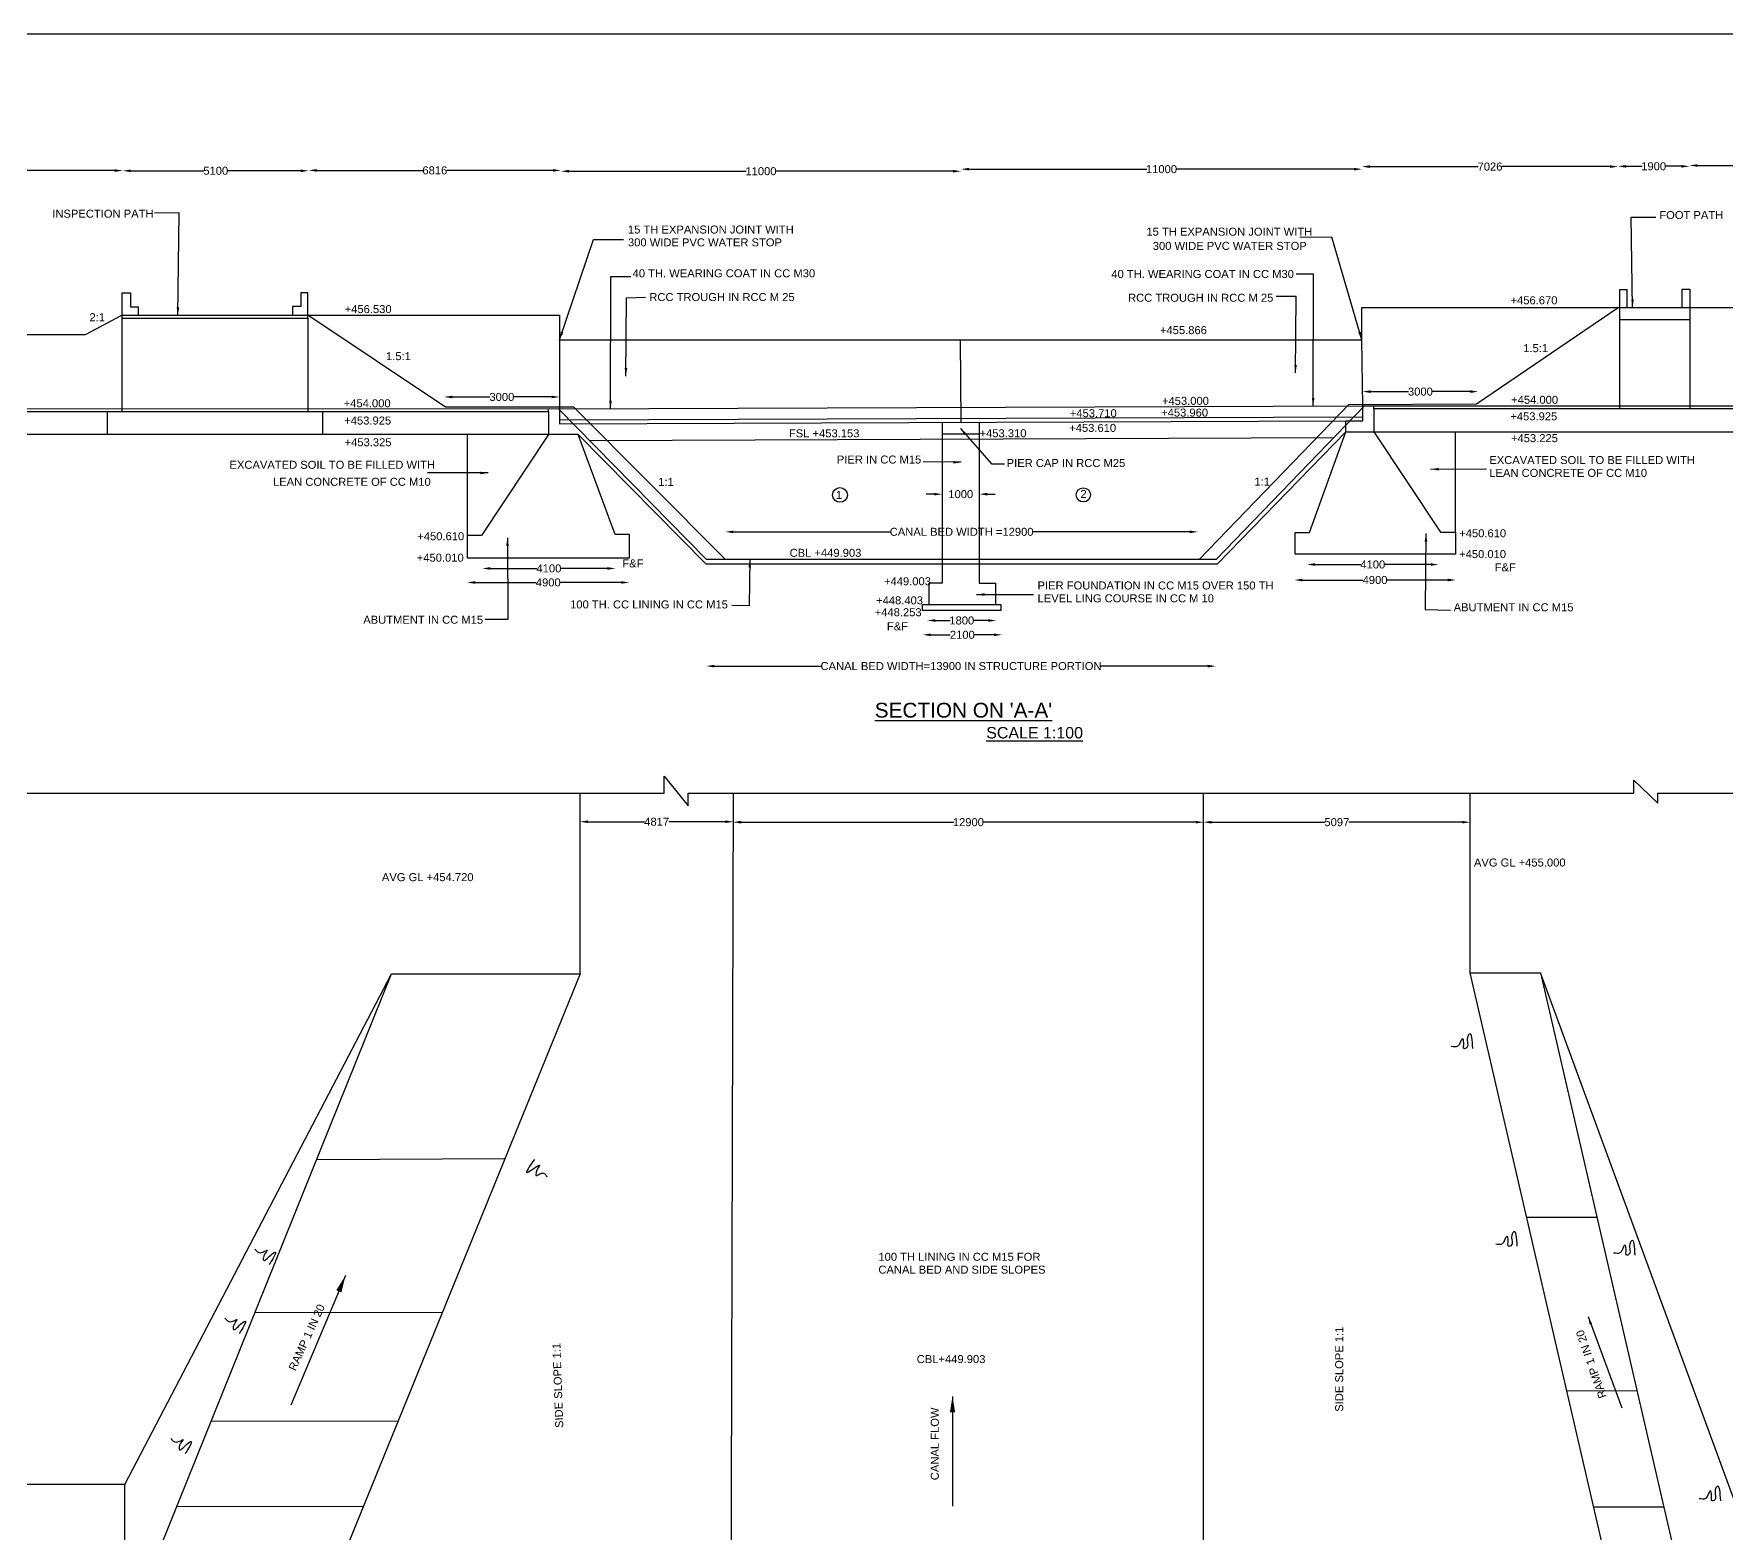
# Model space of a CAD drawing. Header units: millimetres. Extents: x -53213883 to -53195167, y 22134514 to 22146885.
# Drawn here: x -53209069 to -53201666, y 22140327 to 22146885 of the extents above; entities that cross this region are included whole.
import ezdxf

# ---------------------------------------------------------------- set-up
doc = ezdxf.new("R2010")
doc.units = ezdxf.units.MM
doc.header["$MEASUREMENT"] = 0
doc.header["$PDMODE"] = 32
doc.header["$PDSIZE"] = 28
for name, color, linetype in [('DIMENSION', 7, 'Continuous'), ('DRAWING', 2, 'Continuous'), ('TEXT', 7, 'Continuous')]:
    doc.layers.add(name, color=color, linetype=linetype)
doc.styles.get("Standard").update_dxf_attribs({"font": 'arial.ttf', "height": 35})
doc.dimstyles.get("Standard").update_dxf_attribs({"dimtxt": 35, "dimasz": 35, "dimexe": 0.18, "dimexo": 0.0625, "dimgap": 0.09, "dimtad": 0, "dimtoh": 1, "dimdec": 0, "dimzin": 0, "dimdsep": 46, "dimtxsty": 'Standard', "dimcen": 0.09, "dimse1": 1, "dimse2": 1, "dimadec": 0, "dimazin": 0, "dimtfac": 1, "dimtdec": 0, "dimtofl": 0, "dimtmove": 0, "dimatfit": 3, "dimfxl": 1, "dimtolj": 1, "dimtzin": 0, "dimarcsym": 0})

# ---------------------------------------------------------------- blocks, each defined once
blk = doc.blocks.new('*D55')
at = {"layer": 'Defpoints', "color": 0, "transparency": 16777216}
for p in [(-53210370.6, 22146290.6), (-53208679.5, 22146287), (-53208679.5, 22146286.1)]:
    blk.add_point(p, dxfattribs=at)
at = {"layer": 'DIMENSION', "color": 0, "lineweight": -2, "transparency": 16777216}
for p, q in [((-53210335.6, 22146287), (-53209589.3, 22146287)), ((-53208714.5, 22146287), (-53209460.8, 22146287))]:
    blk.add_line(p, q, dxfattribs=at)
at = {"layer": 'DIMENSION', "color": 0, "transparency": 16777216}
for points in [[(-53210335.6, 22146292.9), (-53210335.6, 22146281.2), (-53210370.6, 22146287)], [(-53208714.5, 22146292.9), (-53208714.5, 22146281.2), (-53208679.5, 22146287)]]:
    blk.add_solid(points, dxfattribs=at)
at = {"layer": 'DIMENSION', "color": 0, "transparency": 16777216, "insert": (-53209525.1, 22146287), "char_height": 35, "attachment_point": 5}
blk.add_mtext('\\A1;10800', dxfattribs=at)
blk = doc.blocks.new('*D56')
at = {"layer": 'Defpoints', "color": 0, "transparency": 16777216}
for p in [(-53208679.5, 22146286.1), (-53207866.2, 22146286.2), (-53207866.2, 22146286.2)]:
    blk.add_point(p, dxfattribs=at)
at = {"layer": 'DIMENSION', "color": 0, "lineweight": -2, "transparency": 16777216}
for p, q in [((-53208644.5, 22146286.2), (-53208325.2, 22146286.2)), ((-53207901.2, 22146286.2), (-53208220.6, 22146286.2))]:
    blk.add_line(p, q, dxfattribs=at)
at = {"layer": 'DIMENSION', "color": 0, "transparency": 16777216}
for points in [[(-53208644.5, 22146292), (-53208644.5, 22146280.4), (-53208679.5, 22146286.2)], [(-53207901.2, 22146292), (-53207901.2, 22146280.4), (-53207866.2, 22146286.2)]]:
    blk.add_solid(points, dxfattribs=at)
at = {"layer": 'DIMENSION', "color": 0, "transparency": 16777216, "insert": (-53208272.9, 22146286.2), "char_height": 35, "attachment_point": 5}
blk.add_mtext('\\A1;5100', dxfattribs=at)
blk = doc.blocks.new('*D57')
at = {"layer": 'Defpoints', "color": 0, "transparency": 16777216}
for p in [(-53206762.9, 22146287.9), (-53207866.2, 22146286.2), (-53206762.9, 22146286.1)]:
    blk.add_point(p, dxfattribs=at)
at = {"layer": 'DIMENSION', "color": 0, "lineweight": -2, "transparency": 16777216}
for p, q in [((-53207831.2, 22146287.9), (-53207367, 22146287.9)), ((-53206797.9, 22146287.9), (-53207262.1, 22146287.9))]:
    blk.add_line(p, q, dxfattribs=at)
at = {"layer": 'DIMENSION', "color": 0, "transparency": 16777216}
for points in [[(-53207831.2, 22146293.8), (-53207831.2, 22146282.1), (-53207866.2, 22146287.9)], [(-53206797.9, 22146293.8), (-53206797.9, 22146282.1), (-53206762.9, 22146287.9)]]:
    blk.add_solid(points, dxfattribs=at)
at = {"layer": 'DIMENSION', "color": 0, "transparency": 16777216, "insert": (-53207314.6, 22146287.9), "char_height": 35, "attachment_point": 5}
blk.add_mtext('\\A1;6816', dxfattribs=at)
blk = doc.blocks.new('*D58')
at = {"layer": 'Defpoints', "color": 0, "transparency": 16777216}
for p in [(-53206762.9, 22146286.1), (-53205012.9, 22146284.3), (-53205012.9, 22146284.3)]:
    blk.add_point(p, dxfattribs=at)
at = {"layer": 'DIMENSION', "color": 0, "lineweight": -2, "transparency": 16777216}
for p, q in [((-53206727.9, 22146284.3), (-53205952.2, 22146284.3)), ((-53205047.9, 22146284.3), (-53205823.7, 22146284.3))]:
    blk.add_line(p, q, dxfattribs=at)
at = {"layer": 'DIMENSION', "color": 0, "transparency": 16777216}
for points in [[(-53206727.9, 22146290.1), (-53206727.9, 22146278.5), (-53206762.9, 22146284.3)], [(-53205047.9, 22146290.1), (-53205047.9, 22146278.5), (-53205012.9, 22146284.3)]]:
    blk.add_solid(points, dxfattribs=at)
at = {"layer": 'DIMENSION', "color": 0, "transparency": 16777216, "insert": (-53205887.9, 22146284.3), "char_height": 35, "attachment_point": 5}
blk.add_mtext('\\A1;11000', dxfattribs=at)
blk = doc.blocks.new('*D59')
at = {"layer": 'Defpoints', "color": 0, "transparency": 16777216}
for p in [(-53203258.6, 22146293.3), (-53203258.6, 22146293.3), (-53205012.9, 22146284.3)]:
    blk.add_point(p, dxfattribs=at)
at = {"layer": 'DIMENSION', "color": 0, "lineweight": -2, "transparency": 16777216}
for p, q in [((-53204977.9, 22146293.3), (-53204200, 22146293.3)), ((-53203293.6, 22146293.3), (-53204071.5, 22146293.3))]:
    blk.add_line(p, q, dxfattribs=at)
at = {"layer": 'DIMENSION', "color": 0, "transparency": 16777216}
for points in [[(-53204977.9, 22146299.2), (-53204977.9, 22146287.5), (-53205012.9, 22146293.3)], [(-53203293.6, 22146299.2), (-53203293.6, 22146287.5), (-53203258.6, 22146293.3)]]:
    blk.add_solid(points, dxfattribs=at)
at = {"layer": 'DIMENSION', "color": 0, "transparency": 16777216, "insert": (-53204135.8, 22146293.3), "char_height": 35, "attachment_point": 5}
blk.add_mtext('\\A1;11000', dxfattribs=at)
blk = doc.blocks.new('*D60')
at = {"layer": 'Defpoints', "color": 0, "transparency": 16777216}
for p in [(-53203258.6, 22146293.3), (-53202138.9, 22146304.5), (-53202138.9, 22146295.1)]:
    blk.add_point(p, dxfattribs=at)
at = {"layer": 'DIMENSION', "color": 0, "lineweight": -2, "transparency": 16777216}
for p, q in [((-53203223.6, 22146304.5), (-53202751, 22146304.5)), ((-53202173.9, 22146304.5), (-53202646.6, 22146304.5))]:
    blk.add_line(p, q, dxfattribs=at)
at = {"layer": 'DIMENSION', "color": 0, "transparency": 16777216}
for points in [[(-53203223.6, 22146310.3), (-53203223.6, 22146298.6), (-53203258.6, 22146304.5)], [(-53202173.9, 22146310.3), (-53202173.9, 22146298.6), (-53202138.9, 22146304.5)]]:
    blk.add_solid(points, dxfattribs=at)
at = {"layer": 'DIMENSION', "color": 0, "transparency": 16777216, "insert": (-53202698.8, 22146304.5), "char_height": 35, "attachment_point": 5}
blk.add_mtext('\\A1;7026', dxfattribs=at)
blk = doc.blocks.new('*D61')
at = {"layer": 'Defpoints', "color": 0, "transparency": 16777216}
for p in [(-53202138.9, 22146304.5), (-53201826.5, 22146305.8), (-53201826.5, 22146302.1)]:
    blk.add_point(p, dxfattribs=at)
at = {"layer": 'DIMENSION', "color": 0, "lineweight": -2, "transparency": 16777216}
for p, q in [((-53202103.9, 22146305.8), (-53202033.4, 22146305.8)), ((-53201861.5, 22146305.8), (-53201932.1, 22146305.8))]:
    blk.add_line(p, q, dxfattribs=at)
at = {"layer": 'DIMENSION', "color": 0, "transparency": 16777216}
for points in [[(-53202103.9, 22146311.6), (-53202103.9, 22146299.9), (-53202138.9, 22146305.8)], [(-53201861.5, 22146311.6), (-53201861.5, 22146299.9), (-53201826.5, 22146305.8)]]:
    blk.add_solid(points, dxfattribs=at)
at = {"layer": 'DIMENSION', "color": 0, "transparency": 16777216, "insert": (-53201982.7, 22146305.8), "char_height": 35, "attachment_point": 5}
blk.add_mtext('\\A1;1900', dxfattribs=at)
blk = doc.blocks.new('*D62')
at = {"layer": 'Defpoints', "color": 0, "transparency": 16777216}
for p in [(-53201826.5, 22146305.8), (-53200704.4, 22146309.5), (-53200704.4, 22146303.1)]:
    blk.add_point(p, dxfattribs=at)
at = {"layer": 'DIMENSION', "color": 0, "lineweight": -2, "transparency": 16777216}
for p, q in [((-53201791.5, 22146309.5), (-53201317.6, 22146309.5)), ((-53200739.4, 22146309.5), (-53201213.3, 22146309.5))]:
    blk.add_line(p, q, dxfattribs=at)
at = {"layer": 'DIMENSION', "color": 0, "transparency": 16777216}
for points in [[(-53201791.5, 22146315.3), (-53201791.5, 22146303.6), (-53201826.5, 22146309.5)], [(-53200739.4, 22146315.3), (-53200739.4, 22146303.6), (-53200704.4, 22146309.5)]]:
    blk.add_solid(points, dxfattribs=at)
at = {"layer": 'DIMENSION', "color": 0, "transparency": 16777216, "insert": (-53201265.4, 22146309.5), "char_height": 35, "attachment_point": 5}
blk.add_mtext('\\A1;7200', dxfattribs=at)
blk = doc.blocks.new('*D68')
at = {"layer": 'Defpoints', "color": 0, "transparency": 16777216}
for p in [(-53203554.4, 22144496.2), (-53203554.4, 22144496.2), (-53202848.7, 22144491.5)]:
    blk.add_point(p, dxfattribs=at)
at = {"layer": 'DIMENSION', "color": 0, "lineweight": -2, "transparency": 16777216}
for p, q in [((-53203519.4, 22144496.2), (-53203254.5, 22144496.2)), ((-53202883.7, 22144496.2), (-53203148.5, 22144496.2))]:
    blk.add_line(p, q, dxfattribs=at)
at = {"layer": 'DIMENSION', "color": 0, "transparency": 16777216}
for points in [[(-53203519.4, 22144502), (-53203519.4, 22144490.3), (-53203554.4, 22144496.2)], [(-53202883.7, 22144502), (-53202883.7, 22144490.3), (-53202848.7, 22144496.2)]]:
    blk.add_solid(points, dxfattribs=at)
at = {"layer": 'DIMENSION', "color": 0, "transparency": 16777216, "insert": (-53203201.5, 22144496.2), "char_height": 35, "attachment_point": 5}
blk.add_mtext('\\A1;4900', dxfattribs=at)
blk = doc.blocks.new('*D69')
at = {"layer": 'Defpoints', "color": 0, "transparency": 16777216}
for p in [(-53203499.1, 22144559.3), (-53202923.9, 22144564), (-53202923.9, 22144562.5)]:
    blk.add_point(p, dxfattribs=at)
at = {"layer": 'DIMENSION', "color": 0, "lineweight": -2, "transparency": 16777216}
for p, q in [((-53203464.1, 22144564), (-53203264.4, 22144564)), ((-53202958.9, 22144564), (-53203158.5, 22144564))]:
    blk.add_line(p, q, dxfattribs=at)
at = {"layer": 'DIMENSION', "color": 0, "transparency": 16777216}
for points in [[(-53203464.1, 22144569.9), (-53203464.1, 22144558.2), (-53203499.1, 22144564)], [(-53202958.9, 22144569.9), (-53202958.9, 22144558.2), (-53202923.9, 22144564)]]:
    blk.add_solid(points, dxfattribs=at)
at = {"layer": 'DIMENSION', "color": 0, "transparency": 16777216, "insert": (-53203211.5, 22144564), "char_height": 35, "attachment_point": 5}
blk.add_mtext('\\A1;4100', dxfattribs=at)
blk = doc.blocks.new('*D70')
at = {"layer": 'Defpoints', "color": 0, "transparency": 16777216}
for p in [(-53203256.4, 22145315.7), (-53202750, 22145320.2), (-53202750, 22145320.2)]:
    blk.add_point(p, dxfattribs=at)
at = {"layer": 'DIMENSION', "color": 0, "lineweight": -2, "transparency": 16777216}
for p, q in [((-53203221.4, 22145320.2), (-53203055.5, 22145320.2)), ((-53202785, 22145320.2), (-53202950.9, 22145320.2))]:
    blk.add_line(p, q, dxfattribs=at)
at = {"layer": 'DIMENSION', "color": 0, "transparency": 16777216}
for points in [[(-53203221.4, 22145326.1), (-53203221.4, 22145314.4), (-53203256.4, 22145320.2)], [(-53202785, 22145326.1), (-53202785, 22145314.4), (-53202750, 22145320.2)]]:
    blk.add_solid(points, dxfattribs=at)
at = {"layer": 'DIMENSION', "color": 0, "transparency": 16777216, "insert": (-53203003.2, 22145320.2), "char_height": 35, "attachment_point": 5}
blk.add_mtext('\\A1;3000', dxfattribs=at)
blk = doc.blocks.new('*D71')
at = {"layer": 'Defpoints', "color": 0, "transparency": 16777216}
for p in [(-53205094.9, 22144871.7), (-53205094.9, 22144871.7), (-53204933, 22144871.7)]:
    blk.add_point(p, dxfattribs=at)
at = {"layer": 'DIMENSION', "color": 0, "lineweight": -2, "transparency": 16777216}
for p, q in [((-53205129.9, 22144871.7), (-53205164.9, 22144871.7)), ((-53204898, 22144871.7), (-53204863, 22144871.7))]:
    blk.add_line(p, q, dxfattribs=at)
at = {"layer": 'DIMENSION', "color": 0, "transparency": 16777216}
for points in [[(-53205129.9, 22144877.5), (-53205129.9, 22144865.9), (-53205094.9, 22144871.7)], [(-53204898, 22144877.5), (-53204898, 22144865.9), (-53204933, 22144871.7)]]:
    blk.add_solid(points, dxfattribs=at)
at = {"layer": 'DIMENSION', "color": 0, "transparency": 16777216, "insert": (-53205013.9, 22144871.7), "char_height": 35, "attachment_point": 5}
blk.add_mtext('\\A1;1000', dxfattribs=at)
blk = doc.blocks.new('*D72')
at = {"layer": 'Defpoints', "color": 0, "transparency": 16777216}
for p in [(-53206043.3, 22144702.6), (-53203976.9, 22144706.9), (-53203976.9, 22144706.9)]:
    blk.add_point(p, dxfattribs=at)
at = {"layer": 'DIMENSION', "color": 0, "lineweight": -2, "transparency": 16777216}
for p, q in [((-53206008.3, 22144706.9), (-53205322.4, 22144706.9)), ((-53204011.9, 22144706.9), (-53204697.9, 22144706.9))]:
    blk.add_line(p, q, dxfattribs=at)
at = {"layer": 'DIMENSION', "color": 0, "transparency": 16777216}
for points in [[(-53206008.3, 22144712.7), (-53206008.3, 22144701), (-53206043.3, 22144706.9)], [(-53204011.9, 22144712.7), (-53204011.9, 22144701), (-53203976.9, 22144706.9)]]:
    blk.add_solid(points, dxfattribs=at)
at = {"layer": 'DIMENSION', "color": 0, "transparency": 16777216, "insert": (-53205010.1, 22144706.9), "char_height": 35, "attachment_point": 5}
blk.add_mtext('\\A1;CANAL BED WIDTH =12900', dxfattribs=at)
blk = doc.blocks.new('*D73')
at = {"layer": 'Defpoints', "color": 0, "transparency": 16777216}
for p in [(-53207172.8, 22144485.5), (-53207172.8, 22144477), (-53206464, 22144480.4)]:
    blk.add_point(p, dxfattribs=at)
at = {"layer": 'DIMENSION', "color": 0, "lineweight": -2, "transparency": 16777216}
for p, q in [((-53207137.8, 22144485.5), (-53206871.4, 22144485.5)), ((-53206499, 22144485.5), (-53206765.4, 22144485.5))]:
    blk.add_line(p, q, dxfattribs=at)
at = {"layer": 'DIMENSION', "color": 0, "transparency": 16777216}
for points in [[(-53207137.8, 22144491.3), (-53207137.8, 22144479.7), (-53207172.8, 22144485.5)], [(-53206499, 22144491.3), (-53206499, 22144479.7), (-53206464, 22144485.5)]]:
    blk.add_solid(points, dxfattribs=at)
at = {"layer": 'DIMENSION', "color": 0, "transparency": 16777216, "insert": (-53206818.4, 22144485.5), "char_height": 35, "attachment_point": 5}
blk.add_mtext('\\A1;4900', dxfattribs=at)
blk = doc.blocks.new('*D74')
at = {"layer": 'Defpoints', "color": 0, "transparency": 16777216}
for p in [(-53207106.4, 22144544.2), (-53206524.5, 22144546.8), (-53206524.5, 22144546.8)]:
    blk.add_point(p, dxfattribs=at)
at = {"layer": 'DIMENSION', "color": 0, "lineweight": -2, "transparency": 16777216}
for p, q in [((-53207071.4, 22144546.8), (-53206868.5, 22144546.8)), ((-53206559.5, 22144546.8), (-53206762.5, 22144546.8))]:
    blk.add_line(p, q, dxfattribs=at)
at = {"layer": 'DIMENSION', "color": 0, "transparency": 16777216}
for points in [[(-53207071.4, 22144552.7), (-53207071.4, 22144541), (-53207106.4, 22144546.8)], [(-53206559.5, 22144552.7), (-53206559.5, 22144541), (-53206524.5, 22144546.8)]]:
    blk.add_solid(points, dxfattribs=at)
at = {"layer": 'DIMENSION', "color": 0, "transparency": 16777216, "insert": (-53206815.5, 22144546.8), "char_height": 35, "attachment_point": 5}
blk.add_mtext('\\A1;4100', dxfattribs=at)
blk = doc.blocks.new('*D75')
at = {"layer": 'Defpoints', "color": 0, "transparency": 16777216}
for p in [(-53207273.6, 22145300.4), (-53206769, 22145300.4), (-53206769, 22145296.8)]:
    blk.add_point(p, dxfattribs=at)
at = {"layer": 'DIMENSION', "color": 0, "lineweight": -2, "transparency": 16777216}
for p, q in [((-53207238.6, 22145296.8), (-53207073.6, 22145296.8)), ((-53206804, 22145296.8), (-53206969, 22145296.8))]:
    blk.add_line(p, q, dxfattribs=at)
at = {"layer": 'DIMENSION', "color": 0, "transparency": 16777216}
for points in [[(-53207238.6, 22145302.6), (-53207238.6, 22145291), (-53207273.6, 22145296.8)], [(-53206804, 22145302.6), (-53206804, 22145291), (-53206769, 22145296.8)]]:
    blk.add_solid(points, dxfattribs=at)
at = {"layer": 'DIMENSION', "color": 0, "transparency": 16777216, "insert": (-53207021.3, 22145296.8), "char_height": 35, "attachment_point": 5}
blk.add_mtext('\\A1;3000', dxfattribs=at)
blk = doc.blocks.new('*D76')
at = {"layer": 'Defpoints', "color": 0, "transparency": 16777216}
for p in [(-53206127.1, 22144119.6), (-53206127.1, 22144114.3), (-53203898.3, 22144124.5)]:
    blk.add_point(p, dxfattribs=at)
at = {"layer": 'DIMENSION', "color": 0, "lineweight": -2, "transparency": 16777216}
for p, q in [((-53206092.1, 22144119.6), (-53205624.2, 22144119.6)), ((-53203933.3, 22144119.6), (-53204401.1, 22144119.6))]:
    blk.add_line(p, q, dxfattribs=at)
at = {"layer": 'DIMENSION', "color": 0, "transparency": 16777216}
for points in [[(-53206092.1, 22144125.4), (-53206092.1, 22144113.7), (-53206127.1, 22144119.6)], [(-53203933.3, 22144125.4), (-53203933.3, 22144113.7), (-53203898.3, 22144119.6)]]:
    blk.add_solid(points, dxfattribs=at)
at = {"layer": 'DIMENSION', "color": 0, "transparency": 16777216, "insert": (-53205012.7, 22144119.6), "char_height": 35, "attachment_point": 5}
blk.add_mtext('\\A1;CANAL BED WIDTH=13900 IN STRUCTURE PORTION', dxfattribs=at)
blk = doc.blocks.new('*D77')
at = {"layer": 'Defpoints', "color": 0, "transparency": 16777216}
for p in [(-53205160.1, 22144319.1), (-53205160.1, 22144319.1), (-53204858.7, 22144318.2)]:
    blk.add_point(p, dxfattribs=at)
at = {"layer": 'DIMENSION', "color": 0, "lineweight": -2, "transparency": 16777216}
for p, q in [((-53205125.1, 22144319.1), (-53205060, 22144319.1)), ((-53204893.7, 22144319.1), (-53204958.7, 22144319.1))]:
    blk.add_line(p, q, dxfattribs=at)
at = {"layer": 'DIMENSION', "color": 0, "transparency": 16777216}
for points in [[(-53205125.1, 22144324.9), (-53205125.1, 22144313.2), (-53205160.1, 22144319.1)], [(-53204893.7, 22144324.9), (-53204893.7, 22144313.2), (-53204858.7, 22144319.1)]]:
    blk.add_solid(points, dxfattribs=at)
at = {"layer": 'DIMENSION', "color": 0, "transparency": 16777216, "insert": (-53205009.4, 22144319.1), "char_height": 35, "attachment_point": 5}
blk.add_mtext('\\A1;1800', dxfattribs=at)
blk = doc.blocks.new('*D78')
at = {"layer": 'Defpoints', "color": 0, "transparency": 16777216}
for p in [(-53205179.8, 22144256.5), (-53205179.8, 22144256.5), (-53204833.9, 22144252.4)]:
    blk.add_point(p, dxfattribs=at)
at = {"layer": 'DIMENSION', "color": 0, "lineweight": -2, "transparency": 16777216}
for p, q in [((-53205144.8, 22144256.5), (-53205059.5, 22144256.5)), ((-53204868.9, 22144256.5), (-53204954.3, 22144256.5))]:
    blk.add_line(p, q, dxfattribs=at)
at = {"layer": 'DIMENSION', "color": 0, "transparency": 16777216}
for points in [[(-53205144.8, 22144262.4), (-53205144.8, 22144250.7), (-53205179.8, 22144256.5)], [(-53204868.9, 22144262.4), (-53204868.9, 22144250.7), (-53204833.9, 22144256.5)]]:
    blk.add_solid(points, dxfattribs=at)
at = {"layer": 'DIMENSION', "color": 0, "transparency": 16777216, "insert": (-53205006.9, 22144256.5), "char_height": 35, "attachment_point": 5}
blk.add_mtext('\\A1;2100', dxfattribs=at)
blk = doc.blocks.new('*D138')
at = {"layer": 'Defpoints', "color": 0, "transparency": 16777216}
for p in [(-53206679, 22143439), (-53206679, 22143439), (-53206009.3, 22143439)]:
    blk.add_point(p, dxfattribs=at)
at = {"layer": 'DIMENSION', "color": 0, "lineweight": -2, "transparency": 16777216}
for p, q in [((-53206644, 22143439), (-53206397.2, 22143439)), ((-53206044.3, 22143439), (-53206291.1, 22143439))]:
    blk.add_line(p, q, dxfattribs=at)
at = {"layer": 'DIMENSION', "color": 0, "transparency": 16777216}
for points in [[(-53206644, 22143444.8), (-53206644, 22143433.1), (-53206679, 22143439)], [(-53206044.3, 22143444.8), (-53206044.3, 22143433.1), (-53206009.3, 22143439)]]:
    blk.add_solid(points, dxfattribs=at)
at = {"layer": 'DIMENSION', "color": 0, "transparency": 16777216, "insert": (-53206344.1, 22143439), "char_height": 35, "attachment_point": 5}
blk.add_mtext('\\A1;4817', dxfattribs=at)
blk = doc.blocks.new('*D139')
at = {"layer": 'Defpoints', "color": 0, "transparency": 16777216}
for p in [(-53206009.3, 22143436.9), (-53203952, 22143436.9), (-53203952, 22143436.9)]:
    blk.add_point(p, dxfattribs=at)
at = {"layer": 'DIMENSION', "color": 0, "lineweight": -2, "transparency": 16777216}
for p, q in [((-53205974.3, 22143436.9), (-53205044.9, 22143436.9)), ((-53203987, 22143436.9), (-53204916.4, 22143436.9))]:
    blk.add_line(p, q, dxfattribs=at)
at = {"layer": 'DIMENSION', "color": 0, "transparency": 16777216}
for points in [[(-53205974.3, 22143442.7), (-53205974.3, 22143431.1), (-53206009.3, 22143436.9)], [(-53203987, 22143442.7), (-53203987, 22143431.1), (-53203952, 22143436.9)]]:
    blk.add_solid(points, dxfattribs=at)
at = {"layer": 'DIMENSION', "color": 0, "transparency": 16777216, "insert": (-53204980.6, 22143436.9), "char_height": 35, "attachment_point": 5}
blk.add_mtext('\\A1;12900', dxfattribs=at)
blk = doc.blocks.new('*D140')
at = {"layer": 'Defpoints', "color": 0, "transparency": 16777216}
for p in [(-53203952, 22143436.9), (-53202785.3, 22143436.9), (-53202785.3, 22143436.9)]:
    blk.add_point(p, dxfattribs=at)
at = {"layer": 'DIMENSION', "color": 0, "lineweight": -2, "transparency": 16777216}
for p, q in [((-53203917, 22143436.9), (-53203421, 22143436.9)), ((-53202820.3, 22143436.9), (-53203316.3, 22143436.9))]:
    blk.add_line(p, q, dxfattribs=at)
at = {"layer": 'DIMENSION', "color": 0, "transparency": 16777216}
for points in [[(-53203917, 22143442.7), (-53203917, 22143431.1), (-53203952, 22143436.9)], [(-53202820.3, 22143442.7), (-53202820.3, 22143431.1), (-53202785.3, 22143436.9)]]:
    blk.add_solid(points, dxfattribs=at)
at = {"layer": 'DIMENSION', "color": 0, "transparency": 16777216, "insert": (-53203368.6, 22143436.9), "char_height": 35, "attachment_point": 5}
blk.add_mtext('\\A1;5097', dxfattribs=at)

msp = doc.modelspace()

# ---------------------------------------------------------------- hatches: boundary and pattern name
at = {"layer": 'DIMENSION'}
h = msp.add_hatch(dxfattribs=at)
h.set_pattern_fill('AR-CONC', color=0, style=0)
h.set_pattern_definition([(50, (0, 0), (7.172601826, -0.6275213498), [0.75, -8.25]), (355, (0, 0), (-1.3875133361, 7.521921337), [0.6, -6.6]), (100.4514, (0.598, -0.052), (5.7850938171, 6.8943954206), [0.6374019, -7.01142112]), (46.1842, (0, 2), (10.6724104863, -1.6551901433), [1.125, -12.375]), (96.6356, (0.889, 1.862), (9.3466270555, 9.741178709), [0.95610288, -10.51713]), (351.1842, (0, 2), (9.3466194513, 9.7411860093), [0.9, -9.9]), (21, (1, 1.5), (5.9690705212, -4.02618890665), [0.75, -8.25]), (326, (1, 1.5), (2.4331533192, 7.2515004505), [0.6, -6.6]), (71.4514, (1.4974, 1.1645), (8.4022262858, 3.2253049671), [0.6374019, -7.01142112]), (37.5, (0, 0), (0.12159855317, 3.32893853831), [0, -6.52, 0, -6.7, 0, -6.625]), (7.5, (0, 0), (2.63069537442, 3.94411711882), [0, -3.82, 0, -6.37, 0, -2.525]), (327.5, (-2.23, 0), (5.33822436172, -0.22554871734), [0, -2.5, 0, -7.8, 0, -10.35]), (317.5, (-3.23, 0), (5.83186169342, 1.00104982332), [0, -3.25, 0, -5.18, 0, -7.35])])
edge = h.paths.add_edge_path()
edge.add_line((-53200293.9, 22145422), (-53200308.3, 22145422))
edge.add_spline(control_points=[(-53200308.3, 22145422), (-53200309.6, 22145421.6), (-53200310.8, 22145421.5), (-53200311.9, 22145422), (-53200311.9, 22145422)], knot_values=[56.11105, 56.11105, 56.11105, 56.11105, 58.692818, 61.274585, 61.274585, 61.274585, 61.274585], degree=3, periodic=0)
edge.add_line((-53200311.9, 22145422), (-53200338.4, 22145422))
edge.add_line((-53200338.4, 22145422), (-53200338.4, 22145375.9))
edge.add_line((-53200338.4, 22145375.9), (-53200378.1, 22145375.9))
edge.add_ellipse((-53200380.5, 22145400.7), major_axis=(-33.1, 0), ratio=0.752579, start_angle=85.82676, end_angle=94.17324, ccw=False)
edge.add_line((-53200382.9, 22145375.9), (-53200438.3, 22145375.9))
edge.add_ellipse((-53200448.8, 22145400.4), major_axis=(-39.7, 0), ratio=0.639484, start_angle=74.54858, end_angle=105.45142, ccw=False)
edge.add_line((-53200459.4, 22145375.9), (-53200519.9, 22145375.9))
edge.add_ellipse((-53200522.3, 22145400.7), major_axis=(-33.1, 0), ratio=0.752579, start_angle=85.82676, end_angle=94.17324, ccw=False)
edge.add_line((-53200524.7, 22145375.9), (-53200583.9, 22145375.9))
edge.add_ellipse((-53200594.5, 22145400.4), major_axis=(-39.7, 0), ratio=0.639484, start_angle=74.54858, end_angle=105.45142, ccw=False)
edge.add_line((-53200605, 22145375.9), (-53200665.5, 22145375.9))
edge.add_ellipse((-53200667.9, 22145400.7), major_axis=(-33.1, 0), ratio=0.752579, start_angle=85.82676, end_angle=94.17324, ccw=False)
edge.add_line((-53200670.3, 22145375.9), (-53200702.9, 22145375.9))
edge.add_line((-53200702.9, 22145375.9), (-53200702.9, 22145350.5))
edge.add_line((-53200702.9, 22145350.5), (-53200338.4, 22145350.5))
edge.add_line((-53200338.4, 22145350.5), (-53200338.4, 22145320.5))
edge.add_line((-53200338.4, 22145320.5), (-53200293.9, 22145320.5))
edge.add_line((-53200293.9, 22145320.5), (-53200293.9, 22145422))
h.paths.add_polyline_path([(-53210440.6, 22145196.8), (-53210796.4, 22145196.8), (-53210796.4, 22145171.3), (-53210440.6, 22145171.3)])
edge = h.paths.add_edge_path()
edge.add_line((-53210796.4, 22145243.1), (-53210835, 22145243.1))
edge.add_spline(control_points=[(-53210835, 22145243.1), (-53210836, 22145242.7), (-53210837.2, 22145242.7), (-53210838.5, 22145243.1)], knot_values=[56.11105, 56.11105, 56.11105, 56.11105, 61.274585, 61.274585, 61.274585, 61.274585], degree=3, periodic=0)
edge.add_line((-53210838.5, 22145243.1), (-53210846.5, 22145243.1))
edge.add_line((-53210846.5, 22145243.1), (-53210846.5, 22145193.2))
edge.add_line((-53210846.5, 22145193.2), (-53210846.5, 22145146.1))
edge.add_line((-53210846.5, 22145146.1), (-53210796.4, 22145146.1))
edge.add_line((-53210796.4, 22145146.1), (-53210796.4, 22145243.1))

# ---------------------------------------------------------------- linework, layer by layer
at = {"layer": 'DIMENSION', "color": 0}
msp.add_lwpolyline([(-53195173.3, 22134514.2), (-53212670.2, 22134514.2), (-53212670.2, 22146885.2), (-53195173.3, 22146885.2)], close=True, dxfattribs=at)
at = {"layer": 'DRAWING', "color": 0}
for points in [[(-53212317.7, 22145570.4), (-53208842.5, 22145570.4), (-53208683.3, 22145654.1), (-53206769, 22145654.1), (-53206769, 22145547.1), (-53203259.6, 22145547.1), (-53203259.6, 22145688.8), (-53198854.4, 22145688.8), (-53198854.4, 22145872.9)], [(-53208682.7, 22145233.6), (-53208682.7, 22145752.7), (-53208646.5, 22145752.7), (-53208646.5, 22145690.6), (-53208611.7, 22145690.6), (-53208611.7, 22145654.1)], [(-53208682.7, 22145641.1), (-53207870.2, 22145641.1), (-53207870.2, 22145752.5), (-53207901.4, 22145752.5), (-53207901.4, 22145692.8), (-53207936.9, 22145692.8), (-53207936.9, 22145654.1)], [(-53202131.3, 22145244.3), (-53202131.3, 22145766.8), (-53202099.6, 22145766.8), (-53202099.6, 22145688.8)], [(-53201858.1, 22145688.8), (-53201858.1, 22145768.6), (-53201825.2, 22145768.6), (-53201825.2, 22145244.3)], [(-53207870.2, 22145641.1), (-53207870.2, 22145233.6)], [(-53206043.3, 22144586.5), (-53206705.9, 22145252.4), (-53207268.4, 22145252.4), (-53207869.6, 22145654.1)], [(-53203315.7, 22145264.6), (-53202758.4, 22145267.5), (-53202138, 22145688.8)], [(-53202131.3, 22145635.9), (-53201825.2, 22145635.9)], [(-53206769, 22145547.1), (-53206769, 22145180.1), (-53203328.9, 22145192.2)], [(-53205012.8, 22145186.3), (-53205014.3, 22145547.1)], [(-53203255.6, 22145257.7), (-53203259.6, 22145547.1)], [(-53210375.3, 22145246.4), (-53206768.5, 22145244.6), (-53203256.6, 22145257.7), (-53200922.6, 22145257.7), (-53200813.3, 22145422), (-53200702.9, 22145422), (-53198854.4, 22145422)], [(-53200702.9, 22145422), (-53200702.9, 22145244.3), (-53203207.1, 22145244.3), (-53203207.1, 22145257.7)], [(-53203247.9, 22145257.7), (-53203896.8, 22144586.5), (-53206125.5, 22144586.5), (-53206773.9, 22145244.6)], [(-53203315.7, 22145264.6), (-53203970.3, 22144586.5)], [(-53202849.7, 22144705.5), (-53202849.7, 22144609.3), (-53203551.6, 22144609.3), (-53203551.6, 22144703.4), (-53203488.1, 22144703.4), (-53203328.9, 22145144.6), (-53203328.9, 22145192.2), (-53203255.6, 22145192.2), (-53203255.6, 22145257.7)], [(-53206818, 22145233.6), (-53206818, 22145132.7), (-53210368, 22145132.7), (-53210392.4, 22145038.4), (-53210440.6, 22145038.4), (-53210440.6, 22145171.3)], [(-53210375.3, 22145233.6), (-53206818, 22145233.6), (-53206818, 22145244.6)], [(-53208746.2, 22145132.7), (-53208746.2, 22145233.6)], [(-53207805.2, 22145132.7), (-53207805.2, 22145233.6)], [(-53206769, 22145197.1), (-53203255.6, 22145209.8)], [(-53206687.7, 22145132.7), (-53206129.4, 22144566.9), (-53203890.8, 22144566.9), (-53203328.9, 22145144.6), (-53200703.2, 22145144.6), (-53200681, 22145050.9), (-53200632.2, 22145050.9), (-53200632.2, 22145244.3), (-53200702.9, 22145244.3)], [(-53205094.9, 22145186), (-53205094.9, 22144483), (-53205153.5, 22144483), (-53205153.5, 22144389.2)], [(-53204933, 22145186.5), (-53204933, 22144483), (-53204861.7, 22144483), (-53204861.7, 22144389.2)], [(-53203207.1, 22145244.3), (-53203207.1, 22145144.6), (-53202914.6, 22144705.5), (-53202849.7, 22144705.5), (-53202849.7, 22145144.6)], [(-53207173.2, 22145132.7), (-53207173.2, 22144593.2), (-53206463.5, 22144593.2), (-53206463.5, 22144694.9), (-53206526, 22144694.9), (-53206687.7, 22145132.7), (-53206818, 22145132.7), (-53207110.5, 22144690.4), (-53207173.2, 22144690.4)], [(-53206638.2, 22145106.9), (-53203382.1, 22145118.9)], [(-53205094.9, 22145135.3), (-53204933, 22145135.3)], [(-53210461.8, 22143564.1), (-53206311.5, 22143564.1), (-53206311.5, 22143637.8), (-53206206.9, 22143509), (-53206206.9, 22143564.1), (-53202069.3, 22143564.1), (-53202069.3, 22143621.4), (-53201963.9, 22143520.5), (-53201963.9, 22143564.1), (-53198832.1, 22143564.1)], [(-53208671.3, 22140539.7), (-53207503.9, 22142773.6), (-53206679, 22142773.6), (-53206679, 22143564.1)], [(-53206008.9, 22143564.1), (-53206023.2, 22138965.4), (-53206104.6, 22138554.3), (-53206104.6, 22137971.6)], [(-53203877.3, 22137971.6), (-53203877.3, 22138566.5), (-53203952, 22138967), (-53203952, 22143564.1)], [(-53202097.7, 22139802.5), (-53202785.3, 22142778.6), (-53202785.3, 22143564.1)], [(-53208671.3, 22139879.7), (-53207503.9, 22142773.6)], [(-53206679, 22142773.6), (-53207856.9, 22139879.7)], [(-53202785.3, 22142778.6), (-53202477.3, 22142778.6), (-53201790.3, 22139802.5), (-53201582.9, 22140341.1), (-53198829.7, 22140341.1)], [(-53201582.9, 22140341.1), (-53202477.3, 22142778.6)], [(-53207831.4, 22141961.8), (-53207007.8, 22141965.7)], [(-53202538.3, 22141709.5), (-53202230.5, 22141709.6)], [(-53208101.4, 22141292.5), (-53207281.3, 22141293.8)], [(-53202362.9, 22140950.4), (-53202055.3, 22140950.7)], [(-53208293, 22140817.4), (-53207474.9, 22140818.1)], [(-53208671.3, 22137288.2), (-53208671.3, 22140539.7), (-53212309.1, 22140539.7)], [(-53208443.2, 22140445.3), (-53207627.4, 22140443.5)], [(-53202245.5, 22140442.2), (-53201938, 22140442.5)]]:
    msp.add_lwpolyline(points, dxfattribs=at)
msp.add_lwpolyline([(-53205180.7, 22144389.2), (-53204839.1, 22144389.2), (-53204839.1, 22144363.1), (-53205180.7, 22144363.1)], close=True, dxfattribs=at)
for centre, radius in [((-53205542.3, 22144868.5), 32.3), ((-53204477.7, 22144868.6), 31)]:
    msp.add_circle(centre, radius, dxfattribs=at)
for points in [[(-53202773.9, 22142446.5), (-53202789.9, 22142509.1), (-53202797.8, 22142495.1), (-53202802.6, 22142448.9), (-53202810.5, 22142446.2), (-53202813.5, 22142473.5), (-53202818.7, 22142489.9), (-53202831.3, 22142469.1), (-53202840.5, 22142456.8), (-53202867.9, 22142456.1)], [(-53206878.7, 22141961.9), (-53206910.4, 22141904.5), (-53206856.5, 22141937), (-53206871.9, 22141904.3), (-53206872.3, 22141891.6), (-53206848.3, 22141901.7), (-53206833.2, 22141899.1), (-53206825, 22141886.2)], [(-53202579.4, 22141582), (-53202595.5, 22141644.5), (-53202603.4, 22141630.5), (-53202608.2, 22141584.4), (-53202616, 22141581.7), (-53202619.1, 22141609), (-53202624.2, 22141625.4), (-53202636.9, 22141604.5), (-53202646.1, 22141592.2), (-53202673.5, 22141591.6)], [(-53208101.8, 22141569.6), (-53208076.5, 22141553.8), (-53208047.5, 22141564.6), (-53208063, 22141539.6), (-53208063.6, 22141520.7), (-53208032.6, 22141543.4), (-53208012.1, 22141556), (-53208023.5, 22141527.6), (-53208038.9, 22141502.7)], [(-53202063.7, 22141542.9), (-53202079.8, 22141605.4), (-53202087.7, 22141591.4), (-53202092.4, 22141545.3), (-53202100.3, 22141542.5), (-53202103.4, 22141569.9), (-53202108.5, 22141586.3), (-53202121.2, 22141565.4), (-53202130.4, 22141553.1), (-53202157.8, 22141552.5)], [(-53208233.2, 22141267.3), (-53208208, 22141251.5), (-53208178.9, 22141262.3), (-53208194.4, 22141237.3), (-53208195, 22141218.4), (-53208164, 22141241.1), (-53208143.5, 22141253.7), (-53208154.9, 22141225.3), (-53208170.3, 22141200.4)], [(-53208470, 22140741.3), (-53208444.7, 22140725.5), (-53208415.6, 22140736.2), (-53208431.1, 22140711.3), (-53208431.7, 22140692.3), (-53208400.8, 22140715), (-53208380.2, 22140727.7), (-53208391.6, 22140699.3), (-53208407.1, 22140674.3)], [(-53201689.5, 22140468.3), (-53201705.6, 22140530.9), (-53201713.5, 22140516.9), (-53201718.2, 22140470.7), (-53201726.1, 22140468), (-53201729.2, 22140495.3), (-53201734.3, 22140511.7), (-53201747, 22140490.9), (-53201756.2, 22140478.6), (-53201783.6, 22140477.9)]]:
    msp.add_spline(points, degree=3, dxfattribs=at)

# ---------------------------------------------------------------- texts
at = {"layer": 'TEXT', "color": 0}
for s, height, p in [('INSPECTION PATH', 35, (-53208987.9, 22146081.1)), ('FOOT PATH', 35, (-53201958.1, 22146075.2)), ('15 TH EXPANSION JOINT WITH', 35, (-53206469.7, 22146011.8)), ('15 TH EXPANSION JOINT WITH', 35, (-53204201.7, 22146002.5)), ('300 WIDE PVC WATER STOP', 35, (-53206469.7, 22145955.6)), ('300 WIDE PVC WATER STOP', 35, (-53204173.9, 22145940.2)), ('40 TH. WEARING COAT IN CC M30', 35, (-53206449.4, 22145820.3)), ('40 TH. WEARING COAT IN CC M30', 35, (-53204355.1, 22145817.3)), ('+456.530', 35, (-53207708.9, 22145663.7)), ('RCC TROUGH IN RCC M 25', 35, (-53206376.4, 22145716.4)), ('RCC TROUGH IN RCC M 25', 35, (-53204282.1, 22145713.4)), ('+456.670', 35, (-53202608.9, 22145702.3)), ('2:1', 35, (-53208825.2, 22145628.3)), ('+455.866', 35, (-53204142.5, 22145571.8)), ('1.5:1', 35, (-53207528.1, 22145458)), ('1.5:1', 35, (-53202553.3, 22145492.9)), ('+454.000', 35, (-53207713.2, 22145251.8)), ('+453.000', 35, (-53204133.7, 22145262.4)), ('+454.000', 35, (-53202606.2, 22145267.1)), ('+453.925', 35, (-53207710.9, 22145176.3)), ('+453.610', 35, (-53204539.5, 22145144)), ('+453.710', 35, (-53204536.8, 22145208.4)), ('+453.960', 35, (-53204137.3, 22145211.1)), ('+453.925', 35, (-53202609.8, 22145194.6)), ('+453.325', 35, (-53207709.3, 22145081.3)), ('FSL +453.153', 35, (-53205765.6, 22145120.4)), ('+453.310', 35, (-53204931.6, 22145120.7)), ('+453.225', 35, (-53202606.8, 22145099.3)), ('PIER IN CC M15', 35, (-53205556, 22145005.7)), ('EXCAVATED SOIL TO BE FILLED WITH', 35, (-53202701.7, 22145003.5)), ('EXCAVATED SOIL TO BE FILLED WITH', 35, (-53208212.8, 22144982.8)), ('PIER CAP IN RCC M25', 35, (-53204813.1, 22144990.5)), ('LEAN CONCRETE OF CC M10', 35, (-53202701.7, 22144947.3)), ('LEAN CONCRETE OF CC M10', 35, (-53208022.4, 22144908.3)), ('1:1', 35, (-53206337.3, 22144908)), ('1', 35, (-53205559.8, 22144851.3)), ('2', 35, (-53204490.2, 22144855.3)), ('1:1', 35, (-53203729.4, 22144909.2)), ('+450.610', 35, (-53207391.3, 22144670.3)), ('+450.610', 35, (-53202833.4, 22144683.3)), ('+450.010', 35, (-53207393.5, 22144576.5)), ('F&F', 35, (-53206494.4, 22144551.3)), ('CBL +449.903', 35, (-53205762.6, 22144597.7)), ('+450.010', 35, (-53202833.9, 22144592.2)), ('F&F', 35, (-53202678.1, 22144534.2)), ('+449.003', 35, (-53205349.7, 22144473.3)), ('PIER FOUNDATION IN CC M15 OVER 150 TH', 35, (-53204677.9, 22144454.9)), ('100 TH. CC LINING IN CC M15', 35, (-53206722.7, 22144372)), ('+448.253', 35, (-53205390.3, 22144337.9)), ('+448.403', 35, (-53205384.2, 22144389.8)), ('LEVEL LING COURSE IN CC M 10', 35, (-53204677.9, 22144398.7)), ('ABUTMENT IN CC M15', 35, (-53202857.7, 22144359.5)), ('ABUTMENT IN CC M15', 35, (-53207627.6, 22144305)), ('F&F', 35, (-53205337, 22144276.4)), ("%%USECTION ON 'A-A'", 65, (-53205390.1, 22143894.4)), ('%%USCALE 1:100', 50, (-53204902.4, 22143803.3)), ('AVG GL +455.000', 35, (-53202769, 22143243.1)), ('AVG GL +454.720', 35, (-53207546.1, 22143179.1)), ('100 TH LINING IN CC M15 FOR ', 35, (-53205374.2, 22141518.5)), ('CANAL BED AND SIDE SLOPES', 35, (-53205374.2, 22141462.3)), ('CBL+449.903', 35, (-53205206.4, 22141071.1))]:
    msp.add_text(s, height=height, dxfattribs=at).set_placement(p)
for s, rotation, p in [('RAMP 1 IN 20', 65.42549, (-53207924.2, 22141034.2)), ('SIDE SLOPE 1:1', 90, (-53203341, 22140858.2)), ('RAMP 1 IN 20', 109.19006, (-53202188.3, 22140924.2)), ('SIDE SLOPE 1:1', 91.98987, (-53206752.4, 22140787.8)), ('CANAL FLOW', 90, (-53205109.9, 22140558.9))]:
    msp.add_text(s, height=35, rotation=rotation, dxfattribs=at).set_placement(p)

# ---------------------------------------------------------------- dimensions: what is measured, and where the dimension line sits
at = {"layer": 'DIMENSION', "color": 0}
for base, p1, p2, text, picture, middle in [((-53208679.5, 22146287), (-53210370.6, 22146290.6), (-53208679.5, 22146286.1), '10800', '*D55', (-53209525.1, 22146287)), ((-53207866.2, 22146286.2), (-53208679.5, 22146286.1), (-53207866.2, 22146286.2), '5100', '*D56', (-53208272.9, 22146286.2)), ((-53206762.9, 22146287.9), (-53207866.2, 22146286.2), (-53206762.9, 22146286.1), '6816', '*D57', (-53207314.6, 22146287.9)), ((-53205012.9, 22146284.3), (-53206762.9, 22146286.1), (-53205012.9, 22146284.3), '11000', '*D58', (-53205887.9, 22146284.3)), ((-53203258.6, 22146293.3), (-53205012.9, 22146284.3), (-53203258.6, 22146293.3), '11000', '*D59', (-53204135.8, 22146293.3)), ((-53202138.9, 22146304.5), (-53203258.6, 22146293.3), (-53202138.9, 22146295.1), '7026', '*D60', (-53202698.8, 22146304.5)), ((-53201826.5, 22146305.8), (-53202138.9, 22146304.5), (-53201826.5, 22146302.1), '1900', '*D61', (-53201982.7, 22146305.8)), ((-53200704.4, 22146309.5), (-53201826.5, 22146305.8), (-53200704.4, 22146303.1), '7200', '*D62', (-53201265.4, 22146309.5)), ((-53202750, 22145320.2), (-53203256.4, 22145315.7), (-53202750, 22145320.2), '3000', '*D70', (-53203003.2, 22145320.2)), ((-53206769, 22145296.8), (-53207273.6, 22145300.4), (-53206769, 22145300.4), '3000', '*D75', (-53207021.3, 22145296.8)), ((-53205094.9, 22144871.7), (-53204933, 22144871.7), (-53205094.9, 22144871.7), '1000', '*D71', (-53205013.9, 22144871.7)), ((-53203976.9, 22144706.9), (-53206043.3, 22144702.6), (-53203976.9, 22144706.9), 'CANAL BED WIDTH =12900', '*D72', (-53205010.1, 22144706.9)), ((-53202923.9, 22144564), (-53203499.1, 22144559.3), (-53202923.9, 22144562.5), '4100', '*D69', (-53203211.5, 22144564)), ((-53206524.5, 22144546.8), (-53207106.4, 22144544.2), (-53206524.5, 22144546.8), '4100', '*D74', (-53206815.5, 22144546.8)), ((-53203554.4, 22144496.2), (-53202848.7, 22144491.5), (-53203554.4, 22144496.2), '4900', '*D68', (-53203201.5, 22144496.2)), ((-53207172.8, 22144485.5), (-53206464, 22144480.4), (-53207172.8, 22144477), '4900', '*D73', (-53206818.4, 22144485.5)), ((-53205160.1, 22144319.1), (-53204858.7, 22144318.2), (-53205160.1, 22144319.1), '1800', '*D77', (-53205009.4, 22144319.1)), ((-53206127.1, 22144119.6), (-53203898.3, 22144124.5), (-53206127.1, 22144114.3), 'CANAL BED WIDTH=13900 IN STRUCTURE PORTION', '*D76', (-53205012.7, 22144119.6)), ((-53205179.8, 22144256.5), (-53204833.9, 22144252.4), (-53205179.8, 22144256.5), '2100', '*D78', (-53205006.9, 22144256.5)), ((-53206679, 22143439), (-53206009.3, 22143439), (-53206679, 22143439), '4817', '*D138', (-53206344.1, 22143439)), ((-53203952, 22143436.9), (-53206009.3, 22143436.9), (-53203952, 22143436.9), '12900', '*D139', (-53204980.6, 22143436.9)), ((-53202785.3, 22143436.9), (-53203952, 22143436.9), (-53202785.3, 22143436.9), '5097', '*D140', (-53203368.6, 22143436.9))]:
    dim = msp.add_linear_dim(base=base, p1=p1, p2=p2, text=text, dimstyle='Standard', dxfattribs=at)
    dim.commit()
    dim.dimension.update_dxf_attribs({"geometry": picture, "text_midpoint": middle})

# ---------------------------------------------------------------- leaders
for points, override in [([(-53208438.7, 22145654.1), (-53208433, 22146101.6), (-53208540.9, 22146100.7)], {"dimgap": 0.09, "dimtad": 0}), ([(-53202074.8, 22145688.8), (-53202080.7, 22146084), (-53201973.8, 22146083.9)], {"dimgap": 0.09, "dimtad": 0}), ([(-53203259.6, 22145547.1), (-53203390.7, 22145995.8), (-53203530.1, 22145994.3)], {"dimgap": 0.09, "dimtad": 0}), ([(-53206769, 22145547.1), (-53206620.5, 22145985.6), (-53206489.3, 22145985)], {"dimgap": 0.09, "dimtad": 0}), ([(-53206546.2, 22145245.4), (-53206544.3, 22145823.2), (-53206456.8, 22145823.4)], {"dimgap": 0.09, "dimtad": 0}), ([(-53203472.3, 22145256.9), (-53203471.2, 22145834.2), (-53203546.2, 22145834.3)], {"dimgap": 0.09, "dimtad": 0}), ([(-53206478.8, 22145388.4), (-53206476.5, 22145729.8), (-53206393.6, 22145732.9)], {"dimgap": 0.09, "dimtad": 0}), ([(-53203549.6, 22145402.2), (-53203546, 22145736.2), (-53203633.5, 22145737)], {"dimgap": 0.09, "dimtad": 0}), ([(-53205015.5, 22145159.6), (-53204879.5, 22145004.9), (-53204822.2, 22145004.1)], {"dimgap": 0.09, "dimtad": 0}), ([(-53207080.7, 22144964.4), (-53207346.7, 22144965.3)], {"dimgap": 0.09, "dimtad": 0}), ([(-53205011.6, 22145011), (-53205178.6, 22145012.6)], {"dimgap": 0.09, "dimtad": 0}), ([(-53202958.6, 22144980.7), (-53202714.3, 22144982.3)], {"dimgap": 0.09, "dimtad": 0}), ([(-53206996.9, 22144680.5), (-53206995.6, 22144323.1), (-53207094.7, 22144323.1)], {"dimgap": 0.09, "dimtad": 0}), ([(-53202978.7, 22144699), (-53202982.5, 22144367.5), (-53202871.1, 22144364.7)], {"dimgap": 0.09, "dimtad": 0}), ([(-53205936.2, 22144586.5), (-53205940, 22144383.7), (-53206015.5, 22144384.4)], {"dimgap": 0.09, "dimtad": 0}), ([(-53204944.3, 22144432.7), (-53204695.7, 22144432.7)], {"dimgap": 0.09, "dimtad": 0}), ([(-53207705.3, 22141454.2), (-53207944.1, 22140886.6)], {"dimasz": 75, "dimgap": 0.09, "dimtad": 0}), ([(-53202269.7, 22141274.6), (-53202121.5, 22140875.2)], {"dimgap": 0.09, "dimtad": 0}), ([(-53205050, 22140925.5), (-53205050, 22140445.3)], {"dimasz": 70, "dimgap": 0.09, "dimtad": 0})]:
    msp.add_leader(points, dimstyle='Standard', override=override, dxfattribs=at)

doc.saveas('drawing.dxf')
